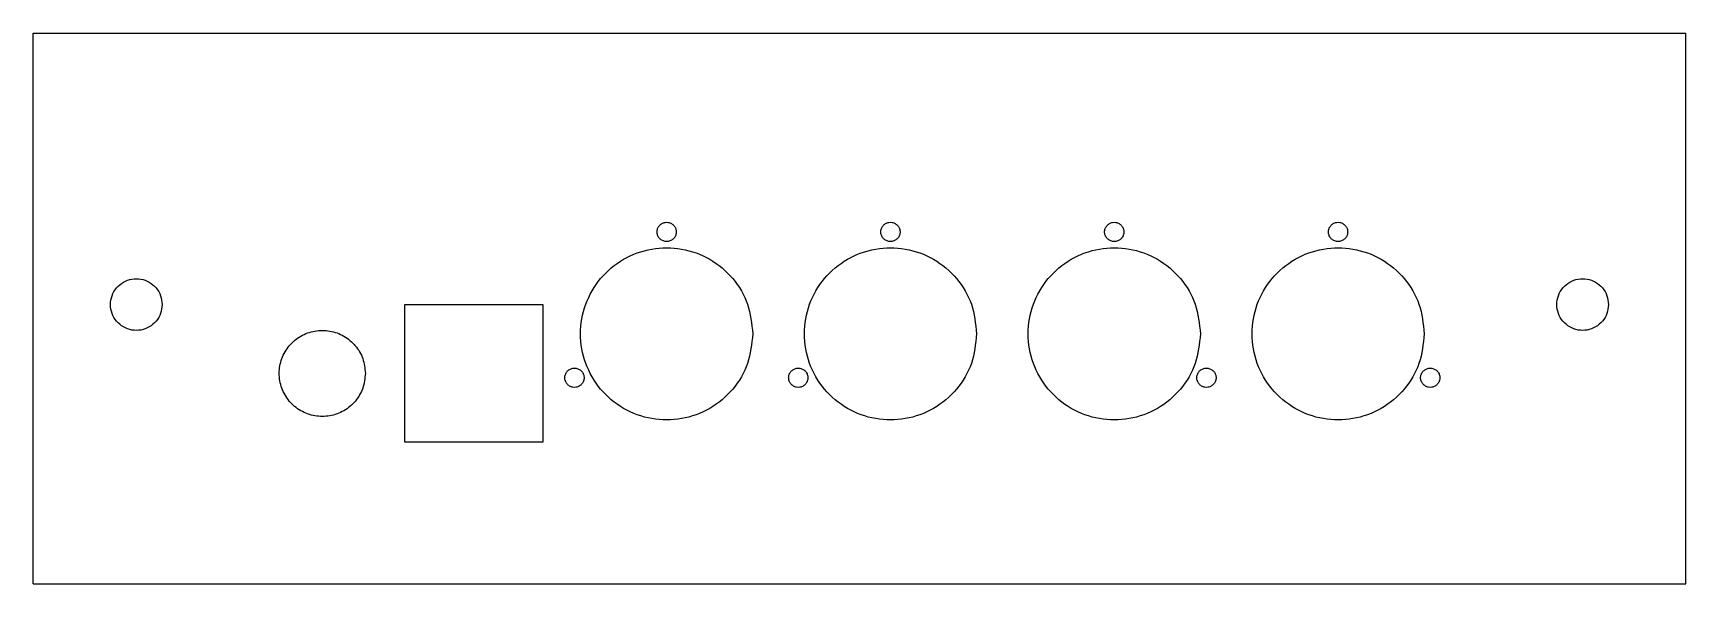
# Model space of a CAD drawing. Extents: x 1.07 to 7.07, y 4.72 to 6.72.
import ezdxf

# ---------------------------------------------------------------- set-up
doc = ezdxf.new("R2010")
doc.units = 0
doc.layers.add('Layer_1', color=7, linetype='CONTINUOUS')

msp = doc.modelspace()

# ---------------------------------------------------------------- linework, layer by layer
at = {"layer": 'Layer_1', "color": 1}
for points in [[(1.065476, 4.715278), (1.065476, 6.715278), (7.065476, 6.715278)], [(7.065476, 4.715278), (7.065476, 6.715278)], [(2.415476, 5.72957), (2.915476, 5.72957)], [(2.415476, 5.22957), (2.415476, 5.72957)], [(2.915476, 5.72957), (2.915476, 5.22957)], [(2.915476, 5.22957), (2.415476, 5.22957)], [(1.065476, 4.715278), (7.065476, 4.715278)]]:
    msp.add_lwpolyline(points, dxfattribs=at)
for points in [[(3.400476, 5.993349), (3.400476, 5.993349)], [(4.212878, 5.993349), (4.212878, 5.993349)], [(5.025279, 5.993349), (5.025279, 5.993349)], [(5.837681, 5.993349), (5.837681, 5.993349)], [(1.534226, 5.72957), (1.534226, 5.72957)], [(6.784226, 5.72957), (6.784226, 5.72957)], [(3.677976, 5.62327), (3.677976, 5.62327)], [(4.490476, 5.62327), (4.490476, 5.62327)], [(5.302976, 5.62327), (5.302976, 5.62327)], [(6.115476, 5.62327), (6.115476, 5.62327)], [(2.271726, 5.47957), (2.271726, 5.47957)], [(3.06583, 5.463821), (3.06583, 5.463821)], [(3.878232, 5.463821), (3.878232, 5.463821)], [(5.359925, 5.463821), (5.359925, 5.463821)], [(6.172327, 5.463821), (6.172327, 5.463821)]]:
    msp.add_lwpolyline(points, close=True, dxfattribs=at)
for points, knots in [([(3.400476, 5.993349), (3.400058, 5.997441), (3.399228, 6.005567), (3.392785, 6.016305), (3.383353, 6.024288), (3.371672, 6.028522), (3.359278, 6.028522), (3.347613, 6.024288), (3.338115, 6.016305), (3.331916, 6.005567), (3.329751, 5.993349), (3.331916, 5.981132), (3.338115, 5.970394), (3.347613, 5.96241), (3.359278, 5.958176), (3.371672, 5.958176), (3.383353, 5.96241), (3.392785, 5.970394), (3.399228, 5.981132), (3.400058, 5.989257), (3.400476, 5.993349)], [0, 0, 0, 0, 0.012214, 0.024253, 0.036466, 0.04868, 0.060719, 0.072933, 0.085147, 0.097186, 0.109399, 0.121613, 0.133652, 0.145866, 0.158079, 0.170118, 0.182332, 0.194546, 0.206585, 0.218799, 0.218799, 0.218799, 0.218799]), ([(4.212878, 5.993349), (4.21246, 5.997441), (4.211629, 6.005567), (4.205187, 6.016305), (4.195754, 6.024288), (4.184074, 6.028522), (4.171679, 6.028522), (4.160015, 6.024288), (4.150517, 6.016305), (4.144317, 6.005567), (4.142153, 5.993349), (4.144317, 5.981132), (4.150517, 5.970394), (4.160015, 5.96241), (4.171679, 5.958176), (4.184074, 5.958176), (4.195754, 5.96241), (4.205187, 5.970394), (4.211629, 5.981132), (4.21246, 5.989257), (4.212878, 5.993349)], [0, 0, 0, 0, 0.012214, 0.024253, 0.036466, 0.04868, 0.060719, 0.072933, 0.085147, 0.097186, 0.109399, 0.121613, 0.133652, 0.145866, 0.158079, 0.170118, 0.182332, 0.194546, 0.206585, 0.218799, 0.218799, 0.218799, 0.218799]), ([(5.025279, 5.993349), (5.024861, 5.997441), (5.024031, 6.005567), (5.017588, 6.016305), (5.008156, 6.024288), (4.996475, 6.028522), (4.984081, 6.028522), (4.972416, 6.024288), (4.962919, 6.016305), (4.956719, 6.005567), (4.954554, 5.993349), (4.956719, 5.981132), (4.962919, 5.970394), (4.972416, 5.96241), (4.984081, 5.958176), (4.996475, 5.958176), (5.008156, 5.96241), (5.017588, 5.970394), (5.024031, 5.981132), (5.024861, 5.989257), (5.025279, 5.993349)], [0, 0, 0, 0, 0.012214, 0.024253, 0.036466, 0.04868, 0.060719, 0.072933, 0.085147, 0.097186, 0.109399, 0.121613, 0.133652, 0.145866, 0.158079, 0.170118, 0.182332, 0.194546, 0.206585, 0.218799, 0.218799, 0.218799, 0.218799]), ([(5.837681, 5.993349), (5.837263, 5.997441), (5.836432, 6.005567), (5.82999, 6.016305), (5.820557, 6.024288), (5.808877, 6.028522), (5.796482, 6.028522), (5.784818, 6.024288), (5.77532, 6.016305), (5.76912, 6.005567), (5.766956, 5.993349), (5.76912, 5.981132), (5.77532, 5.970394), (5.784818, 5.96241), (5.796482, 5.958176), (5.808877, 5.958176), (5.820557, 5.96241), (5.82999, 5.970394), (5.836432, 5.981132), (5.837263, 5.989257), (5.837681, 5.993349)], [0, 0, 0, 0, 0.012214, 0.024253, 0.036466, 0.04868, 0.060719, 0.072933, 0.085147, 0.097186, 0.109399, 0.121613, 0.133652, 0.145866, 0.158079, 0.170118, 0.182332, 0.194546, 0.206585, 0.218799, 0.218799, 0.218799, 0.218799]), ([(3.677976, 5.62327), (3.674242, 5.659806), (3.666828, 5.732355), (3.609308, 5.828229), (3.525087, 5.899509), (3.420796, 5.937314), (3.310132, 5.937314), (3.205987, 5.899509), (3.121184, 5.828229), (3.06583, 5.732355), (3.046503, 5.62327), (3.06583, 5.514186), (3.121184, 5.418311), (3.205987, 5.347031), (3.310132, 5.309227), (3.420796, 5.309227), (3.525087, 5.347031), (3.609308, 5.418311), (3.666828, 5.514186), (3.674242, 5.586734), (3.677976, 5.62327)], [0, 0, 0, 0, 0.109051, 0.216542, 0.325593, 0.434644, 0.542135, 0.651186, 0.760238, 0.867728, 0.97678, 1.085831, 1.193321, 1.302373, 1.411424, 1.518915, 1.627966, 1.737017, 1.844508, 1.953559, 1.953559, 1.953559, 1.953559]), ([(4.490476, 5.62327), (4.486742, 5.659806), (4.479328, 5.732355), (4.421808, 5.828229), (4.337587, 5.899509), (4.233296, 5.937314), (4.122632, 5.937314), (4.018487, 5.899509), (3.933684, 5.828229), (3.87833, 5.732355), (3.859003, 5.62327), (3.87833, 5.514186), (3.933684, 5.418311), (4.018487, 5.347031), (4.122632, 5.309227), (4.233296, 5.309227), (4.337587, 5.347031), (4.421808, 5.418311), (4.479328, 5.514186), (4.486742, 5.586734), (4.490476, 5.62327)], [0, 0, 0, 0, 0.109051, 0.216542, 0.325593, 0.434644, 0.542135, 0.651186, 0.760238, 0.867728, 0.976779, 1.085831, 1.193321, 1.302373, 1.411424, 1.518915, 1.627966, 1.737017, 1.844508, 1.953559, 1.953559, 1.953559, 1.953559]), ([(5.302976, 5.62327), (5.299248, 5.659811), (5.291846, 5.73237), (5.23433, 5.828264), (5.150105, 5.899559), (5.045803, 5.937373), (4.935125, 5.937373), (4.830969, 5.899559), (4.746162, 5.828264), (4.690809, 5.73237), (4.671513, 5.62327), (4.690809, 5.51417), (4.746162, 5.418277), (4.830969, 5.346981), (4.935125, 5.309167), (5.045803, 5.309167), (5.150105, 5.346981), (5.23433, 5.418277), (5.291846, 5.51417), (5.299248, 5.586729), (5.302976, 5.62327)], [0, 0, 0, 0, 0.109064, 0.216567, 0.325632, 0.434696, 0.542199, 0.651264, 0.760328, 0.867831, 0.976896, 1.08596, 1.193463, 1.302527, 1.411592, 1.519095, 1.628159, 1.737224, 1.844727, 1.953791, 1.953791, 1.953791, 1.953791]), ([(6.115476, 5.62327), (6.111742, 5.659806), (6.104328, 5.732355), (6.046807, 5.828229), (5.962587, 5.899509), (5.858296, 5.937314), (5.747632, 5.937314), (5.643487, 5.899509), (5.558684, 5.828229), (5.50333, 5.732355), (5.484003, 5.62327), (5.50333, 5.514186), (5.558684, 5.418311), (5.643487, 5.347031), (5.747632, 5.309227), (5.858296, 5.309227), (5.962587, 5.347031), (6.046807, 5.418311), (6.104328, 5.514186), (6.111742, 5.586734), (6.115476, 5.62327)], [0, 0, 0, 0, 0.109051, 0.216542, 0.325593, 0.434644, 0.542135, 0.651186, 0.760238, 0.867728, 0.976779, 1.085831, 1.193321, 1.302373, 1.411424, 1.518915, 1.627966, 1.737017, 1.844508, 1.953559, 1.953559, 1.953559, 1.953559]), ([(1.534226, 5.72957), (1.533106, 5.740531), (1.530882, 5.762296), (1.513626, 5.791058), (1.488359, 5.812442), (1.457072, 5.823783), (1.423873, 5.823783), (1.392629, 5.812442), (1.367188, 5.791058), (1.350582, 5.762296), (1.344784, 5.72957), (1.350582, 5.696845), (1.367188, 5.668083), (1.392629, 5.646699), (1.423873, 5.635357), (1.457072, 5.635357), (1.488359, 5.646699), (1.513626, 5.668083), (1.530882, 5.696845), (1.533106, 5.71861), (1.534226, 5.72957)], [0, 0, 0, 0, 0.032715, 0.064963, 0.097678, 0.130393, 0.162641, 0.195356, 0.228071, 0.260318, 0.293034, 0.325749, 0.357996, 0.390712, 0.423427, 0.455674, 0.48839, 0.521105, 0.553352, 0.586068, 0.586068, 0.586068, 0.586068]), ([(6.784226, 5.72957), (6.783106, 5.740531), (6.780882, 5.762296), (6.763626, 5.791058), (6.738359, 5.812442), (6.707072, 5.823783), (6.673873, 5.823783), (6.642629, 5.812442), (6.617188, 5.791058), (6.600582, 5.762296), (6.594784, 5.72957), (6.600582, 5.696845), (6.617188, 5.668083), (6.642629, 5.646699), (6.673873, 5.635357), (6.707072, 5.635357), (6.738359, 5.646699), (6.763626, 5.668083), (6.780882, 5.696845), (6.783106, 5.71861), (6.784226, 5.72957)], [0, 0, 0, 0, 0.032715, 0.064963, 0.097678, 0.130393, 0.162641, 0.195356, 0.228071, 0.260318, 0.293034, 0.325749, 0.357996, 0.390712, 0.423427, 0.455674, 0.48839, 0.521105, 0.553352, 0.586068, 0.586068, 0.586068, 0.586068]), ([(2.271726, 5.47957), (2.269859, 5.497838), (2.266152, 5.534113), (2.237392, 5.58205), (2.195282, 5.61769), (2.143136, 5.636592), (2.087804, 5.636592), (2.035732, 5.61769), (1.99333, 5.58205), (1.965653, 5.534113), (1.95599, 5.47957), (1.965653, 5.425028), (1.99333, 5.377091), (2.035732, 5.341451), (2.087804, 5.322549), (2.143136, 5.322549), (2.195282, 5.341451), (2.237392, 5.377091), (2.266152, 5.425028), (2.269859, 5.461302), (2.271726, 5.47957)], [0, 0, 0, 0, 0.054526, 0.108271, 0.162797, 0.217322, 0.271068, 0.325593, 0.380119, 0.433864, 0.48839, 0.542915, 0.596661, 0.651186, 0.705712, 0.759457, 0.813983, 0.868509, 0.922254, 0.976779, 0.976779, 0.976779, 0.976779]), ([(3.06583, 5.463821), (3.065412, 5.467913), (3.064582, 5.476039), (3.05814, 5.486777), (3.048707, 5.49476), (3.037026, 5.498994), (3.024632, 5.498994), (3.012968, 5.49476), (3.00347, 5.486777), (2.99727, 5.476039), (2.995105, 5.463821), (2.99727, 5.451604), (3.00347, 5.440866), (3.012968, 5.432883), (3.024632, 5.428649), (3.037026, 5.428649), (3.048707, 5.432883), (3.05814, 5.440866), (3.064582, 5.451604), (3.065412, 5.459729), (3.06583, 5.463821)], [0, 0, 0, 0, 0.012214, 0.024253, 0.036466, 0.04868, 0.060719, 0.072933, 0.085147, 0.097186, 0.109399, 0.121613, 0.133652, 0.145866, 0.158079, 0.170118, 0.182332, 0.194546, 0.206585, 0.218799, 0.218799, 0.218799, 0.218799]), ([(3.878232, 5.463821), (3.877814, 5.467913), (3.876983, 5.476039), (3.870541, 5.486777), (3.861108, 5.49476), (3.849428, 5.498994), (3.837033, 5.498994), (3.825369, 5.49476), (3.815871, 5.486777), (3.809672, 5.476039), (3.807507, 5.463821), (3.809672, 5.451604), (3.815871, 5.440866), (3.825369, 5.432883), (3.837033, 5.428649), (3.849428, 5.428649), (3.861108, 5.432883), (3.870541, 5.440866), (3.876983, 5.451604), (3.877814, 5.459729), (3.878232, 5.463821)], [0, 0, 0, 0, 0.012214, 0.024253, 0.036466, 0.04868, 0.060719, 0.072933, 0.085147, 0.097186, 0.109399, 0.121613, 0.133652, 0.145866, 0.158079, 0.170118, 0.182332, 0.194546, 0.206585, 0.218799, 0.218799, 0.218799, 0.218799]), ([(5.359925, 5.463821), (5.359507, 5.467913), (5.358676, 5.476039), (5.352234, 5.486777), (5.342801, 5.49476), (5.331121, 5.498994), (5.318726, 5.498994), (5.307062, 5.49476), (5.297564, 5.486777), (5.291364, 5.476039), (5.2892, 5.463821), (5.291364, 5.451604), (5.297564, 5.440866), (5.307062, 5.432883), (5.318726, 5.428649), (5.331121, 5.428649), (5.342801, 5.432883), (5.352234, 5.440866), (5.358676, 5.451604), (5.359507, 5.459729), (5.359925, 5.463821)], [0, 0, 0, 0, 0.012214, 0.024253, 0.036466, 0.04868, 0.060719, 0.072933, 0.085147, 0.097186, 0.109399, 0.121613, 0.133652, 0.145866, 0.158079, 0.170118, 0.182332, 0.194546, 0.206585, 0.218799, 0.218799, 0.218799, 0.218799]), ([(6.172327, 5.463821), (6.171908, 5.467913), (6.171078, 5.476039), (6.164636, 5.486777), (6.155203, 5.49476), (6.143522, 5.498994), (6.131128, 5.498994), (6.119464, 5.49476), (6.109966, 5.486777), (6.103766, 5.476039), (6.101602, 5.463821), (6.103766, 5.451604), (6.109966, 5.440866), (6.119464, 5.432883), (6.131128, 5.428649), (6.143522, 5.428649), (6.155203, 5.432883), (6.164636, 5.440866), (6.171078, 5.451604), (6.171908, 5.459729), (6.172327, 5.463821)], [0, 0, 0, 0, 0.012214, 0.024253, 0.036466, 0.04868, 0.060719, 0.072933, 0.085147, 0.097186, 0.109399, 0.121613, 0.133652, 0.145866, 0.158079, 0.170118, 0.182332, 0.194546, 0.206585, 0.218799, 0.218799, 0.218799, 0.218799])]:
    msp.add_open_spline(points, degree=3, knots=knots, dxfattribs=at)

doc.saveas('drawing.dxf')
